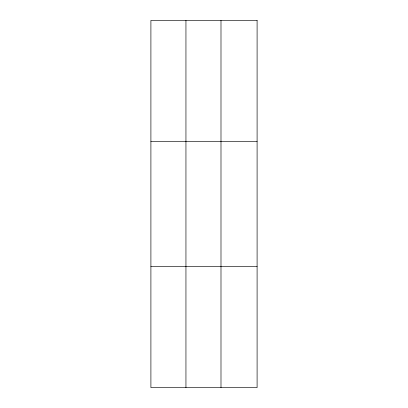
<?xml version="1.0" encoding="UTF-8"?>
<svg xmlns="http://www.w3.org/2000/svg" width="408" height="408" viewBox="0 0 408 408"><rect width="100%" height="100%" fill="white"/><g stroke="black" fill="none" stroke-linecap="round" stroke-linejoin="round"><path stroke-width="0.61" d="M185.946 20.4L185.946 387.6M220.993 20.4L220.993 387.6M150.904 141.576L257.096 141.576M150.904 266.424L257.096 266.424M257.096 20.4L257.096 387.6L150.904 387.6L150.904 20.4L257.096 20.4"/></g></svg>
